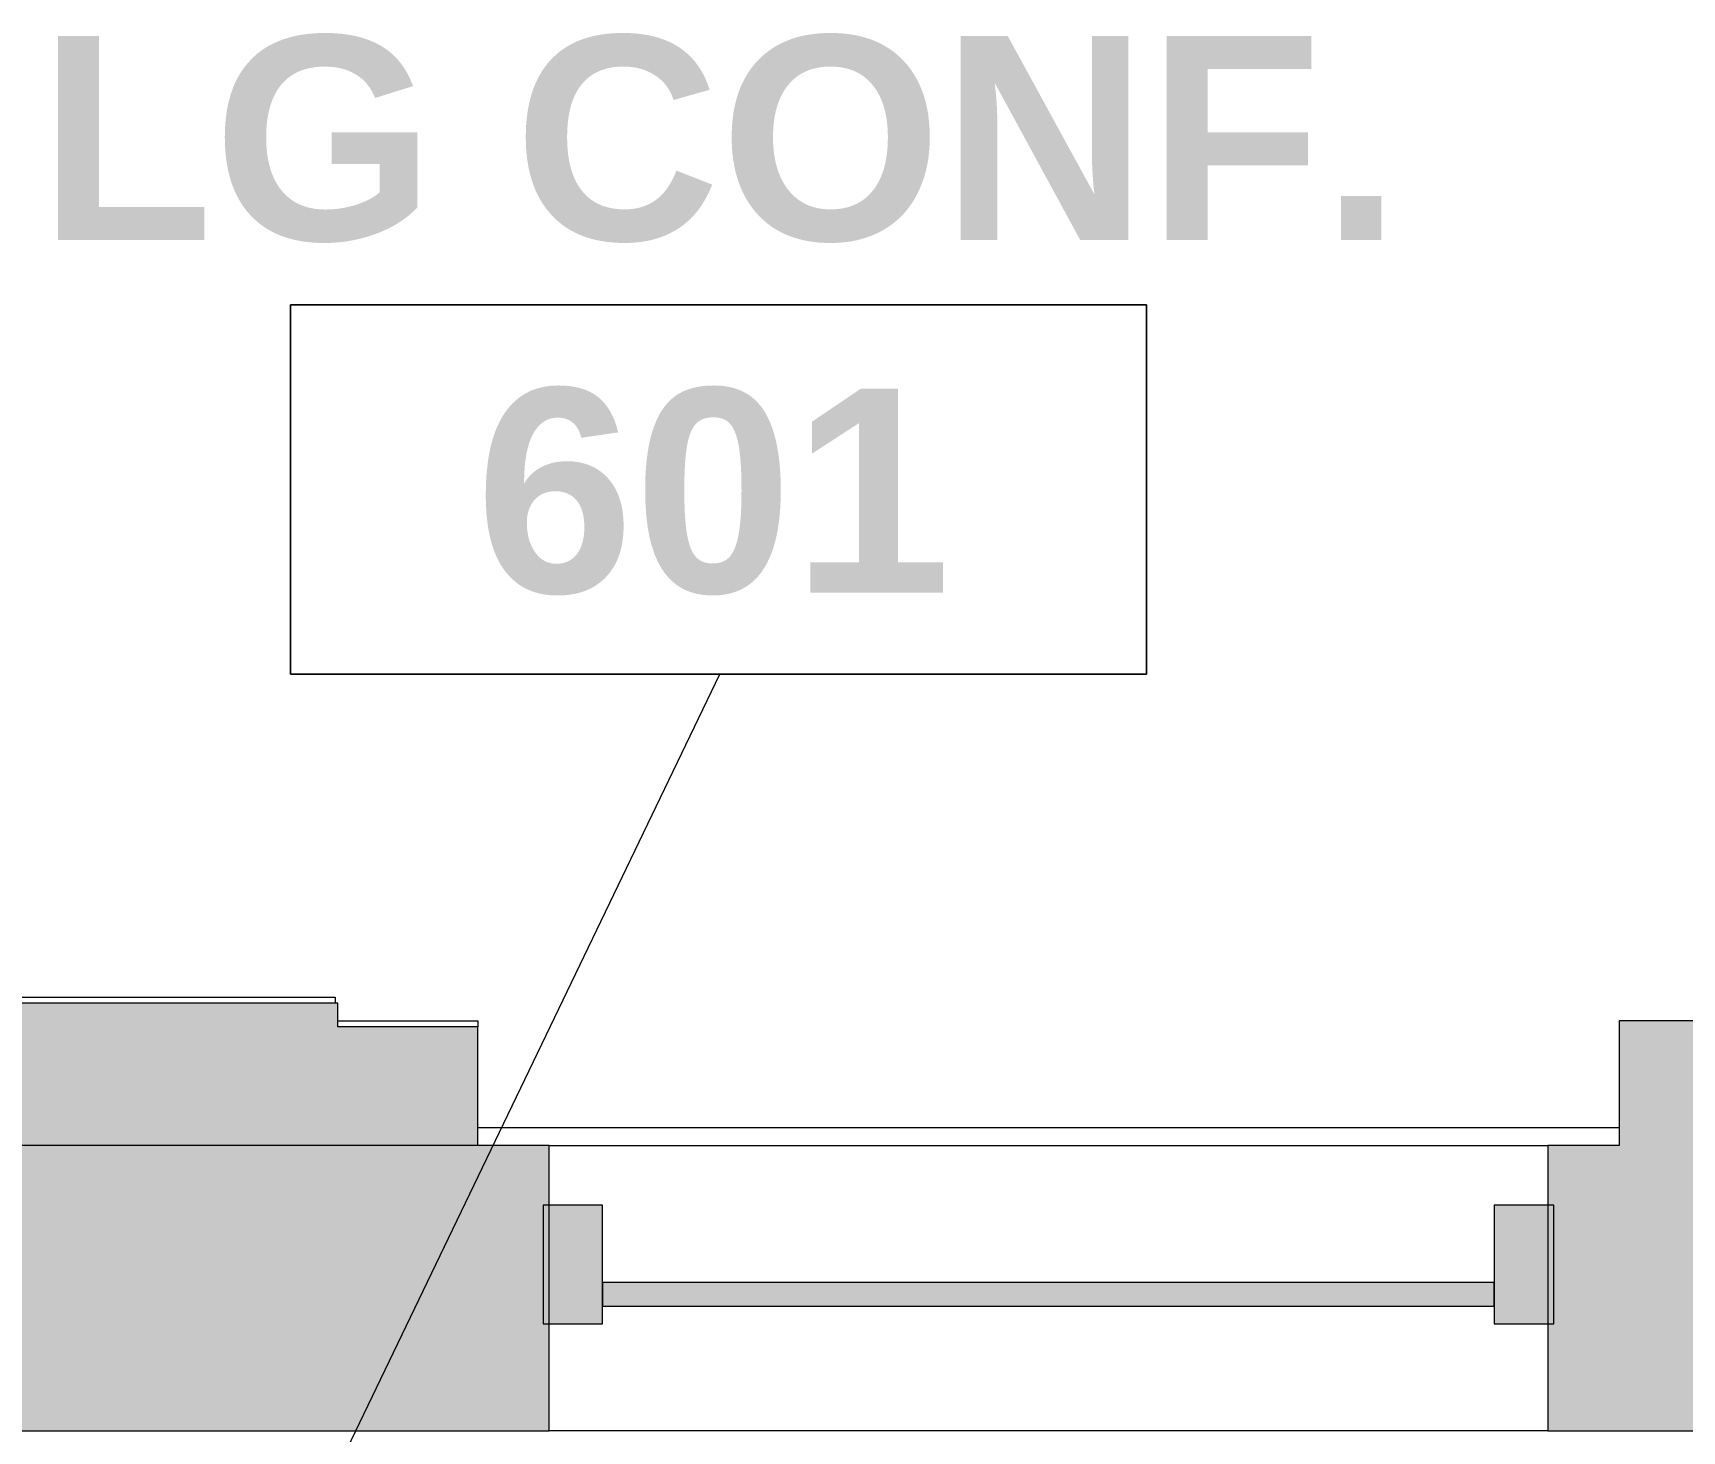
# Model space of a CAD drawing. Header units: inches. Extents: x -1880 to 225, y -1065 to 162.
# Drawn here: x -540.1 to -470.7, y 100 to 158.8 of the extents above; entities that cross this region are included whole.
import ezdxf

# ---------------------------------------------------------------- set-up
doc = ezdxf.new("R2010")
doc.units = ezdxf.units.IN
doc.header["$MEASUREMENT"] = 0
for name, color, linetype, lineweight in [('06_555 11th St - background_dwg', 8, 'Continuous', 9), ('A-AREA-IDEN', 2, 'Continuous', 9), ('A-GLAZ-CURT', 52, 'Continuous', 13), ('A-GLAZ-CWMG', 51, 'Continuous', 13), ('A-WALL', 113, 'Continuous', 13), ('A-WALL-PATT', 111, 'Continuous', 13), ('I-WALL', 2, 'Continuous', 13), ('P-SILL', 7, 'Continuous', 9), ('W', 7, 'Continuous', 9)]:
    doc.layers.add(name, color=color, linetype=linetype, lineweight=lineweight)
doc.styles.add('Swis721 Lt BT_B', font='', dxfattribs={"height": 8.583975})
doc.styles.get('Swis721 Lt BT_B').set_extended_font_data('Swis721 Lt BT', bold=True)

# ---------------------------------------------------------------- blocks, each defined once
blk = doc.blocks.new('System Panel - Glazed-4904575-FIRST FLOOR POWER _ SIGNAL')
at = {"layer": 'A-GLAZ-CURT', "lineweight": 9}
blk.add_hatch(color=7, dxfattribs=at).paths.add_polyline_path([(14.702, -1.75), (18.75, -1.75), (18.75, -0.75), (-18.75, -0.75), (-18.75, -1.75), (-6.798, -1.75)], flags=0)
at = {"layer": 'A-GLAZ-CURT', "color": 8, "lineweight": 20}
for p, q in [((18.75, -0.75), (-18.75, -0.75)), ((-18.75, -0.75), (-18.75, -1.75)), ((18.75, -1.75), (18.75, -0.75)), ((-18.75, -1.75), (18.75, -1.75))]:
    blk.add_line(p, q, dxfattribs=at)
blk = doc.blocks.new('Rectangular Mullion - 2_5_ x 5_ rectangular-4903428-FIRST FLOOR POWER _ SIGNAL')
at = {"layer": 'A-GLAZ-CWMG', "lineweight": 9}
blk.add_hatch(color=7, dxfattribs=at).paths.add_polyline_path([(-1.25, -2.5), (-1.25, 2.5), (1.25, 2.5), (1.25, -2.5)], flags=0)
at = {"layer": 'A-GLAZ-CWMG', "color": 8, "lineweight": 20}
for p, q in [((-1.25, 2.5), (1.25, 2.5)), ((-1.25, -2.5), (-1.25, 2.5)), ((1.25, 2.5), (1.25, -2.5)), ((1.25, -2.5), (-1.25, -2.5))]:
    blk.add_line(p, q, dxfattribs=at)
blk = doc.blocks.new('06_555 11th St - background_dwg-4793957-FIRST FLOOR POWER _ SIGNAL')
at = {"layer": 'P-SILL'}
blk.add_line((2904.677, 3075.224), (2856.677, 3075.224), dxfattribs=at)
at = {"layer": 'W', "flags": 128}
for points in [[(2788.684, 3074.479), (2788.684, 3079.729), (2794.684, 3079.729), (2794.684, 3080.729), (2850.677, 3080.729), (2850.677, 3080.477)], [(2850.791, 3079.734), (2852.714, 3079.729), (2856.677, 3079.729), (2856.677, 3079.479)]]:
    blk.add_lwpolyline(points, dxfattribs=at)
blk = doc.blocks.new('Room Tag - Room Name and Number-3379422-FIRST FLOOR POWER _ SIGNAL')
at = {"layer": 'A-AREA-IDEN'}
for p, q in [((-0.18806, -0.16357), (-0.18806, -0.00182)), ((-0.18806, -0.00182), (0.18694, -0.00182)), ((0.18694, -0.00182), (-0.18806, -0.00182)), ((-0.18806, -0.00182), (-0.18806, -0.16357)), ((0.18694, -0.00182), (0.18694, -0.16357)), ((0.18694, -0.16357), (0.18694, -0.00182)), ((0.18694, -0.16357), (-0.18806, -0.16357)), ((-0.18806, -0.16357), (0.18694, -0.16357))]:
    blk.add_line(p, q, dxfattribs=at)

msp = doc.modelspace()

# ---------------------------------------------------------------- hatches: boundary and pattern name
at = {"layer": 'A-WALL-PATT', "lineweight": 9}
for points in [[(-560.538, 111.966), (-527.279, 111.966), (-527.279, 117.966), (-583.279, 117.966), (-583.279, 111.966), (-577.26, 111.966)], [(-473.393, 111.966), (-461.393, 111.966), (-461.393, 117.216), (-473.393, 117.216), (-473.393, 114.081)], [(-527.279, 111.966), (-521.393, 111.966), (-521.393, 116.966), (-527.279, 116.966), (-527.279, 114.081)]]:
    msp.add_hatch(color=7, dxfattribs=at).paths.add_polyline_path(points, flags=0)
h = msp.add_hatch(color=7, dxfattribs=at)
h.paths.add_polyline_path([(201.607, 99.966), (201.607, 111.966), (183.607, 111.966), (183.607, 99.966)], flags=0)
h.paths.add_polyline_path([(123.607, 99.966), (141.607, 99.966), (141.607, 111.966), (123.607, 111.966)], flags=0)
h.paths.add_polyline_path([(57.232, 99.966), (81.607, 99.966), (81.607, 111.966), (3.607, 111.966), (3.607, 99.966), (27.232, 99.966), (27.232, 103.586), (57.232, 103.586)], flags=0)
h.paths.add_polyline_path([(-38.393, 99.966), (-38.393, 111.966), (-56.393, 111.966), (-56.393, 99.966), (-41.393, 99.966)], flags=0)
h.paths.add_polyline_path([(-109.05, 99.966), (-98.393, 99.966), (-98.393, 111.966), (-116.393, 111.966), (-116.393, 99.966)], flags=0)
h.paths.add_polyline_path([(-158.393, 99.966), (-158.393, 111.966), (-176.393, 111.966), (-176.393, 99.966), (-175.937, 99.966)], flags=0)
h.paths.add_polyline_path([(-296.393, 99.966), (-272.393, 99.966), (-272.393, 103.586), (-242.393, 103.586), (-242.393, 99.966), (-218.393, 99.966), (-218.393, 111.966), (-296.393, 111.966), (-296.393, 102.858)], flags=0)
h.paths.add_polyline_path([(-338.393, 99.966), (-338.393, 111.966), (-356.393, 111.966), (-356.393, 99.966), (-343.155, 99.966)], flags=0)
h.paths.add_polyline_path([(-398.393, 99.966), (-398.393, 111.966), (-416.393, 111.966), (-416.393, 99.966), (-410.042, 99.966)], flags=0)
h.paths.add_polyline_path([(-476.393, 99.966), (-458.393, 99.966), (-458.393, 111.966), (-476.393, 111.966)], flags=0)
h.paths.add_polyline_path([(-518.393, 99.966), (-518.393, 111.966), (-592.386, 111.966), (-592.386, 99.966), (-543.817, 99.966)], flags=0)
h.paths.add_polyline_path([(-644.147, 99.966), (-630.386, 99.966), (-630.386, 111.966), (-648.386, 111.966), (-648.386, 99.966), (-644.636, 99.966)], flags=0)
h.paths.add_polyline_path([(-704.386, 99.966), (-686.386, 99.966), (-686.386, 111.966), (-704.386, 111.966)], flags=0)
h.paths.add_polyline_path([(-798.386, 99.966), (-798.386, 111.966), (-872.385, 111.966), (-872.385, 99.966), (-844.809, 99.966)], flags=0)
h.paths.add_polyline_path([(-760.386, 99.966), (-742.386, 99.966), (-742.386, 111.966), (-760.386, 111.966)], flags=0)
h.paths.add_polyline_path([(-911.696, 99.966), (-910.386, 99.966), (-910.386, 111.966), (-928.386, 111.966), (-928.386, 99.966), (-913.386, 99.966)], flags=0)
h.paths.add_polyline_path([(-966.386, 99.966), (-966.386, 111.966), (-984.386, 111.966), (-984.386, 99.966), (-978.554, 99.966)], flags=0)
h.paths.add_polyline_path([(-1040.386, 99.966), (-1022.386, 99.966), (-1022.386, 111.966), (-1040.386, 111.966)], flags=0)
h.paths.add_polyline_path([(-1152.386, 99.966), (-1078.385, 99.966), (-1078.385, 111.966), (-1152.386, 111.966)], flags=0)
h.paths.add_polyline_path([(-1190.386, 99.966), (-1190.386, 111.966), (-1208.386, 111.966), (-1208.386, 99.966)], flags=0)
h.paths.add_polyline_path([(-1264.386, 99.966), (-1246.386, 99.966), (-1246.386, 111.966), (-1264.386, 111.966)], flags=0)
h.paths.add_polyline_path([(-1302.386, 99.966), (-1302.386, 111.966), (-1320.636, 111.966), (-1320.636, 99.966), (-1313.02, 99.966)], flags=0)
h.paths.add_polyline_path([(-1416.761, 99.966), (-1358.386, 99.966), (-1358.386, 111.966), (-1432.385, 111.966), (-1432.385, 99.966), (-1417.386, 99.966)], flags=0)
h.paths.add_polyline_path([(-1470.386, 99.966), (-1470.386, 111.966), (-1488.386, 111.966), (-1488.386, 99.966)], flags=0)
h.paths.add_polyline_path([(-1541.386, 111.966), (-1541.011, 105.966), (-1541.386, 105.966)], flags=0)
h.paths.add_polyline_path([(-1526.386, 99.966), (-1526.386, 111.966), (-1544.386, 111.966), (-1544.386, 109.455), (-1544.255, 109.455), (-1544.136, 107.166), (-1544.136, 104.455), (-1544.386, 104.455), (-1544.386, 99.966), (-1540.636, 99.966)], flags=0)
h.paths.add_polyline_path([(-1582.386, 99.966), (-1582.386, 111.966), (-1600.386, 111.966), (-1600.386, 99.966)], flags=0)

# ---------------------------------------------------------------- linework, layer by layer
at = {"layer": 'A-AREA-IDEN'}
msp.add_line((-563.17, 23.839), (-511.207, 131.798), dxfattribs=at)
at = {"layer": 'A-WALL', "color": 8, "lineweight": 20}
for p, q in [((-527.279, 117.966), (-583.279, 117.966)), ((-527.279, 116.966), (-527.279, 117.966)), ((-461.393, 117.216), (-473.393, 117.216)), ((-473.393, 117.216), (-473.393, 111.966)), ((-518.393, 111.966), (-592.386, 111.966)), ((-518.393, 99.966), (-518.393, 111.966)), ((-473.393, 111.966), (-476.393, 111.966)), ((-476.393, 111.966), (-476.393, 99.966)), ((-592.386, 99.966), (-518.393, 99.966)), ((-476.393, 99.966), (-458.393, 99.966))]:
    msp.add_line(p, q, dxfattribs=at)
at = {"layer": 'A-WALL', "lineweight": 9}
for p, q in [((-518.393, 111.966), (-476.393, 111.966)), ((-476.393, 99.966), (-518.393, 99.966))]:
    msp.add_line(p, q, dxfattribs=at)
at = {"layer": 'I-WALL', "color": 8, "lineweight": 20}
for p, q in [((-521.393, 116.966), (-527.279, 116.966)), ((-521.393, 111.966), (-521.393, 116.966))]:
    msp.add_line(p, q, dxfattribs=at)

# ---------------------------------------------------------------- block references
at = {"layer": '06_555 11th St - background_dwg', "color": 7}
msp.add_blockref('06_555 11th St - background_dwg-4793957-FIRST FLOOR POWER _ SIGNAL', (-3378.07, -2962.514), dxfattribs=at)
at = {"layer": 'A-AREA-IDEN', "xscale": 95.99999999999994, "yscale": 95.99999999999994, "zscale": 95.99999999999994}
msp.add_blockref('Room Tag - Room Name and Number-3379422-FIRST FLOOR POWER _ SIGNAL', (-511.218, 147.501), dxfattribs=at)
at = {"layer": 'A-GLAZ-CURT', "lineweight": 9}
msp.add_blockref('System Panel - Glazed-4904575-FIRST FLOOR POWER _ SIGNAL', (-497.393, 106.966), dxfattribs=at)
at = {"layer": 'A-GLAZ-CWMG', "lineweight": 9, "extrusion": (0, 0, -1), "rotation": 180}
for p in [(517.393, 106.966), (477.393, 106.966)]:
    msp.add_blockref('Rectangular Mullion - 2_5_ x 5_ rectangular-4903428-FIRST FLOOR POWER _ SIGNAL', p, dxfattribs=at)

# ---------------------------------------------------------------- texts
at = {"layer": 'A-AREA-IDEN', "char_height": 8.584, "attachment_point": 2, "line_spacing_factor": 0.998538, "style": 'Swis721 Lt BT_B'}
for s, insert, width in [('LG CONF.', (-511.207, 158.64), 65.448), ('601', (-511.493, 143.813), 23.004)]:
    msp.add_mtext(s, dxfattribs=dict(at, insert=insert, width=width))

doc.saveas('drawing.dxf')
